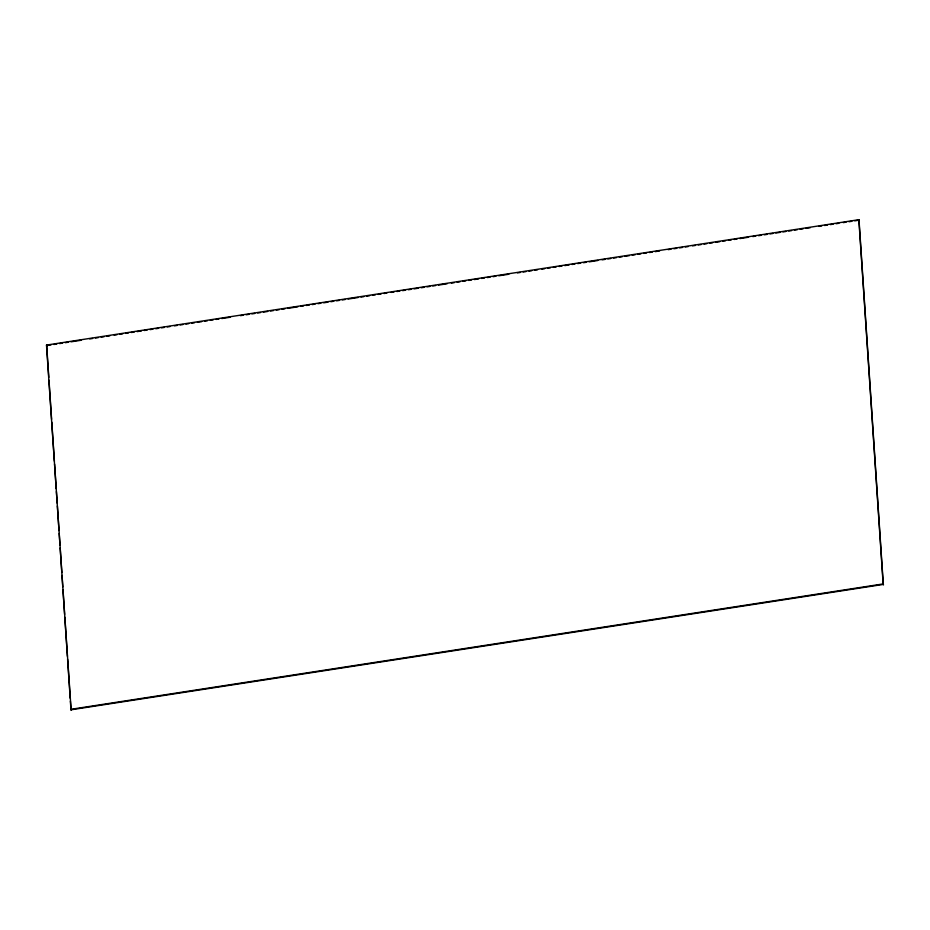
<?xml version="1.0" encoding="UTF-8"?>
<svg xmlns="http://www.w3.org/2000/svg" width="930" height="930" viewBox="0 0 930 930"><rect width="100%" height="100%" fill="white"/><g stroke="black" fill="none" stroke-linecap="round" stroke-linejoin="round"><path stroke-width="1.4" d="M71.145 710.299L46.5 345.088L858.855 219.701L859.215 220.677M50.987 344.914L46.686 345.576L48.802 377.371M53.859 344.472L56.73 344.03M59.601 343.589L62.473 343.135M65.344 342.693L68.216 342.252M71.075 341.81L81.131 340.264M89.733 338.927L92.605 338.485M95.476 338.043L98.347 337.602M101.219 337.16L104.09 336.718M106.962 336.276L109.833 335.835M114.134 335.16L117.006 334.719M119.877 334.277L122.748 333.835M125.62 333.393L128.491 332.952M131.363 332.51L134.234 332.068M137.105 331.626L141.407 330.952M144.278 330.51L147.149 330.069M150.021 329.627L152.892 329.185M155.763 328.743L158.635 328.302M161.506 327.86L164.378 327.406M167.237 326.965L170.109 326.523M174.422 325.86L177.293 325.419M180.164 324.977L183.036 324.535M185.895 324.093L188.767 323.64M191.638 323.198L194.51 322.757M197.381 322.315L201.694 321.652M204.554 321.21L207.425 320.769M210.296 320.327L213.168 319.874M216.039 319.432L218.91 318.99M221.782 318.548L230.396 317.223M240.44 315.665L243.311 315.224M246.183 314.782L249.054 314.34M251.925 313.898L254.797 313.457M257.668 313.015L260.54 312.573M263.399 312.131L267.712 311.457M270.584 311.015L273.455 310.574M276.326 310.132L279.198 309.69M282.057 309.248L284.929 308.807M287.8 308.365L297.856 306.807M300.716 306.365L303.587 305.924M306.458 305.482L309.33 305.04M312.201 304.598L315.072 304.145M317.944 303.703L320.815 303.261M323.687 302.82L327.988 302.157M330.859 301.715L333.731 301.274M336.602 300.832L339.473 300.378M342.345 299.937L345.216 299.495M348.087 299.053L358.131 297.507M361.003 297.065L363.874 296.624M366.746 296.17L369.617 295.728M372.488 295.287L375.36 294.845M378.219 294.403L381.091 293.961M383.962 293.52L386.834 293.078M391.146 292.404L394.018 291.962M396.877 291.52L399.749 291.078M402.62 290.637L405.492 290.195M408.363 289.753L411.234 289.311M414.106 288.87L418.407 288.195M421.278 287.754L424.15 287.312M427.021 286.87L429.893 286.428M432.764 285.987L435.635 285.545M438.507 285.103L447.121 283.766M451.422 283.104L454.293 282.662M457.165 282.22L460.036 281.778M462.908 281.337L465.779 280.883M468.65 280.442L471.522 280M474.381 279.558L478.694 278.895M481.566 278.454L484.437 278.012M487.308 277.57L490.18 277.128M493.04 276.675L495.911 276.233M498.782 275.792L508.838 274.245M517.44 272.909L520.312 272.467M523.183 272.025L526.055 271.583M528.926 271.142L531.797 270.7M534.669 270.258L537.54 269.816M541.841 269.142L544.713 268.7M547.584 268.259L550.455 267.817M553.327 267.375L556.198 266.933M559.07 266.492L561.941 266.05M564.812 265.608L569.114 264.934M571.985 264.492L574.856 264.05M577.728 263.608L580.599 263.167M583.47 262.725L586.342 262.283M589.202 261.842L597.816 260.505M602.129 259.842L605 259.4M607.871 258.959L610.731 258.517M613.602 258.075L616.474 257.633M619.345 257.18L622.217 256.738M625.088 256.296L629.389 255.634M632.261 255.192L635.132 254.75M638.003 254.309L640.875 253.867M643.746 253.413L646.617 252.972M649.489 252.53L652.36 252.088M655.231 251.646L659.533 250.984M668.147 249.647L671.018 249.205M673.89 248.763L676.761 248.322M679.632 247.88L682.504 247.438M685.364 246.996L688.235 246.555M692.548 245.88L695.419 245.439M698.29 244.997L701.162 244.555M704.033 244.113L706.893 243.672M709.764 243.23L712.636 242.788M715.507 242.346L719.82 241.672M722.691 241.23L725.551 240.789M728.423 240.347L731.294 239.905M734.165 239.463L737.037 239.022M739.908 238.58L748.522 237.243M752.823 236.58L755.695 236.139M758.566 235.697L761.438 235.255M764.309 234.813L767.18 234.372M770.052 233.918L772.923 233.477M775.794 233.035L780.096 232.372M782.967 231.93L785.838 231.489M788.71 231.047L791.581 230.605M794.452 230.152L797.324 229.71M800.195 229.268L803.055 228.827M805.926 228.385L810.239 227.722M818.853 226.385L821.713 225.944M824.585 225.502L827.456 225.06M830.327 224.618L833.199 224.177M836.07 223.735L838.941 223.293M843.243 222.63L846.114 222.177M848.985 221.735L851.857 221.294M854.728 220.852L857.6 220.41M70.785 709.323L883.14 583.935L883.5 584.912M46.5 345.088L46.86 346.065M859.029 220.189L883.314 584.424L70.971 709.811L70.389 701.139M858.855 219.701L883.14 583.935M48.999 380.265L51.592 419.291M51.789 422.185L54.393 461.21M54.579 464.093L56.219 488.669M56.416 491.563L57.183 503.118M57.381 506.013L59.02 530.588M59.206 533.471L59.985 545.038M60.171 547.933L61.81 572.496M62.008 575.391L62.775 586.958M62.961 589.841L64.6 614.416M64.798 617.311L67.402 656.336M67.588 659.219L70.192 698.244"/></g></svg>
